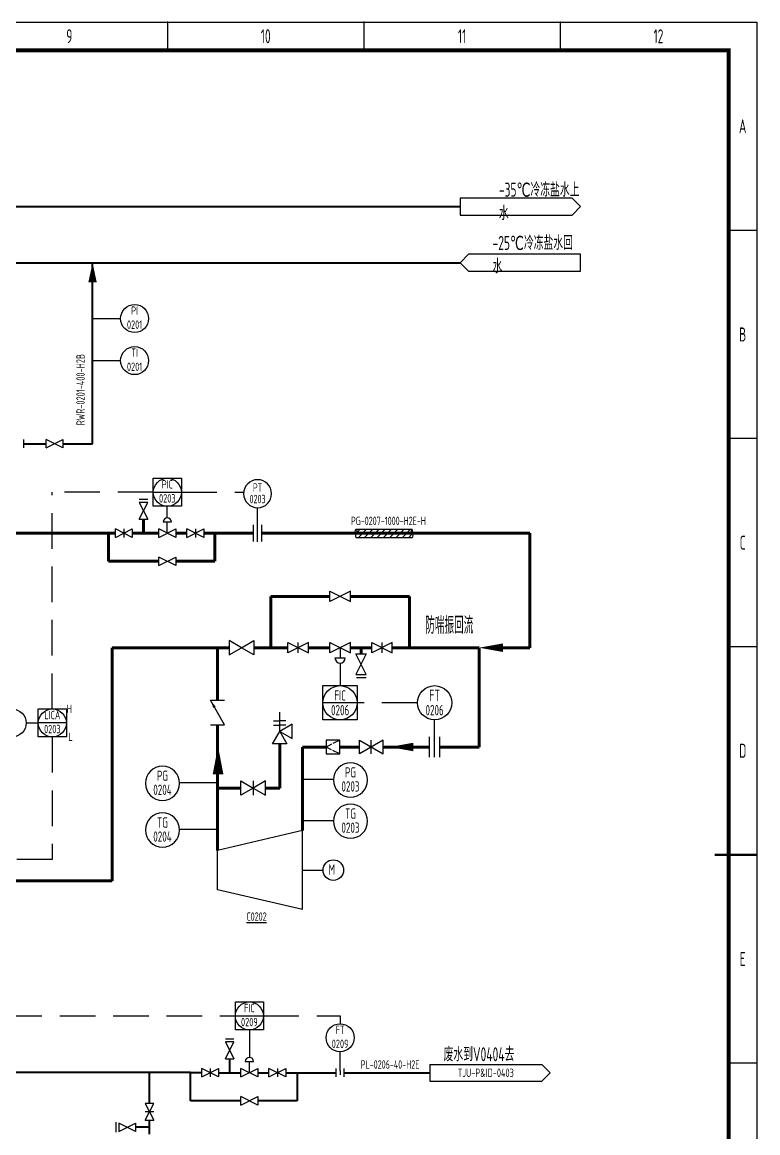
# Model space of a CAD drawing. Header units: millimetres. Extents: x 453 to 7190, y 523 to 4294.
# Drawn here: x 2763.6 to 3026.1, y 2309 to 2705.2 of the extents above; entities that cross this region are included whole.
import ezdxf
from ezdxf.enums import TextEntityAlignment as Align

# ---------------------------------------------------------------- set-up
doc = ezdxf.new("R2010")
doc.units = ezdxf.units.MM
doc.linetypes.add('DASHED', pattern=[19.05, 12.7, -6.35])
for name, color, linetype, lineweight in [('01-主物流线-粗实线', 134, 'Continuous', 80), ('01-文本 @ 1', 7, 'Continuous', 25), ('02-次要物流线-中粗线', 30, 'Continuous', 40), ('02-辅助物流线-中粗线', 30, 'Continuous', 40), ('05-公用工程-冷却水与回水', 55, 'Continuous', 40), ('05-图框与标题栏', 7, 'Continuous', 25), ('07-箭头', 7, 'Continuous', 25), ('08-进出物流标志', 7, 'Continuous', 25), ('09-文本', 7, 'Continuous', 25), ('10-流股接续标志', 7, 'Continuous', 25), ('10-阀门', 102, 'Continuous', 25), ('11-文本', 7, 'Continuous', 25), ('11-管道组合号', 50, 'Continuous', 15), ('12-仪表', 190, 'Continuous', 25), ('12-信号线', 226, 'DASHED', 25), ('13-电动气动信号线', 226, 'DASHED', 25), ('14-箭头', 7, 'Continuous', 25), ('15-仪表', 190, 'Continuous', 25), ('15-文本', 7, 'Continuous', 15), ('15-文本 @ 1', 7, 'Continuous', 15), ('16-阀门与管件', 102, 'Continuous', 25), ('9-文本', 7, 'Continuous', 15), ('A主物流', 134, 'Continuous', 80), ('A仪表', 190, 'Continuous', 25), ('A控制线', 226, 'DASHED', 25), ('A设备轮廓', 7, 'Continuous', 25)]:
    doc.layers.add(name, color=color, linetype=linetype, lineweight=lineweight)
doc.layers.add('TITLE', color=7, linetype='Continuous')
doc.styles.add('3-gbcbig', font='gbenor.shx', dxfattribs={"width": 0.7, "height": 3, "bigfont": 'gbcbig.shx'})
doc.styles.add('5-gbcbig', font='gbenor.shx', dxfattribs={"width": 0.7, "height": 5, "bigfont": 'gbcbig.shx'})
doc.styles.add('EQ55', font='gbenor.shx', dxfattribs={"width": 0.75, "height": 5, "bigfont": 'gbcbig.shx'})
doc.styles.add('卷心菜', font='gbenor.shx', dxfattribs={"width": 0.75, "bigfont": 'gbcbig.shx'})
doc.styles.add('头号烷家', font='gbenor.shx', dxfattribs={"width": 0.75, "height": 3, "bigfont": 'gbcbig.shx'})
doc.styles.add('工程字', font='gbenor.shx', dxfattribs={"bigfont": 'gbcbig.shx'})

# ---------------------------------------------------------------- blocks, each defined once
blk = doc.blocks.new('就地安装仪表')
at = {"layer": '12-仪表', "ltscale": 0.25}
blk.add_circle((0, -5), 5, dxfattribs=at)
at = {"layer": '15-文本', "style": '工程字', "width": 0.75}
blk.add_attdef('仪表名称', text='', height=3, dxfattribs=at).set_placement((0, -4.29), align=Align.CENTER)
blk.add_attdef('仪表编号', text='', height=3, dxfattribs=at).set_placement((0, -5.39), align=Align.TOP_CENTER)
blk = doc.blocks.new('*U170')
at = {"layer": '10-阀门'}
ref = blk.add_blockref('就地安装仪表', (2847.56, 2541.97), dxfattribs=dict(at, xscale=-1))
ref.add_attrib('仪表名称', 'PT', dxfattribs={"layer": '15-文本 @ 1', "height": 3, "style": '工程字', "width": 0.75}).set_placement((2847.56, 2537.69), align=Align.CENTER)
ref.add_attrib('仪表编号', '0203', dxfattribs={"layer": '15-文本 @ 1', "height": 3, "style": '工程字', "width": 0.75}).set_placement((2847.56, 2536.58), align=Align.TOP_CENTER)
blk = doc.blocks.new('*U200')
at = {"layer": '13-电动气动信号线'}
ref = blk.add_blockref('就地安装仪表', (2880.71, 2440.98), dxfattribs=dict(at, xscale=-1.22131819118647, yscale=1.22131819118647, zscale=1.22131819118647))
ref.add_attrib('仪表名称', 'PG', dxfattribs={"layer": '15-文本 @ 1', "height": 3.664, "style": '工程字', "width": 0.75}).set_placement((2880.71, 2435.75), align=Align.CENTER)
ref.add_attrib('仪表编号', '0203', dxfattribs={"layer": '15-文本 @ 1', "height": 3.664, "style": '工程字', "width": 0.75}).set_placement((2880.71, 2434.4), align=Align.TOP_CENTER)
blk = doc.blocks.new('*U201')
at = {"layer": '13-电动气动信号线'}
ref = blk.add_blockref('就地安装仪表', (2813.62, 2439.79), dxfattribs=dict(at, xscale=-1.22131819118647, yscale=1.22131819118647, zscale=1.22131819118647))
ref.add_attrib('仪表名称', 'PG', dxfattribs={"layer": '15-文本 @ 1', "height": 3.664, "style": '工程字', "width": 0.75}).set_placement((2813.62, 2434.56), align=Align.CENTER)
ref.add_attrib('仪表编号', '0204', dxfattribs={"layer": '15-文本 @ 1', "height": 3.664, "style": '工程字', "width": 0.75}).set_placement((2813.62, 2433.2), align=Align.TOP_CENTER)
blk = doc.blocks.new('*U202')
at = {"layer": '13-电动气动信号线'}
ref = blk.add_blockref('就地安装仪表', (2880.71, 2426.28), dxfattribs=dict(at, xscale=-1.22131819118647, yscale=1.22131819118647, zscale=1.22131819118647))
ref.add_attrib('仪表名称', 'TG', dxfattribs={"layer": '15-文本 @ 1', "height": 3.664, "style": '工程字', "width": 0.75}).set_placement((2880.71, 2421.04), align=Align.CENTER)
ref.add_attrib('仪表编号', '0203', dxfattribs={"layer": '15-文本 @ 1', "height": 3.664, "style": '工程字', "width": 0.75}).set_placement((2880.71, 2419.69), align=Align.TOP_CENTER)
blk = doc.blocks.new('*U203')
at = {"layer": '13-电动气动信号线'}
ref = blk.add_blockref('就地安装仪表', (2813.62, 2423.11), dxfattribs=dict(at, xscale=-1.22131819118647, yscale=1.22131819118647, zscale=1.22131819118647))
ref.add_attrib('仪表名称', 'TG', dxfattribs={"layer": '15-文本 @ 1', "height": 3.664, "style": '工程字', "width": 0.75}).set_placement((2813.62, 2417.87), align=Align.CENTER)
ref.add_attrib('仪表编号', '0204', dxfattribs={"layer": '15-文本 @ 1', "height": 3.664, "style": '工程字', "width": 0.75}).set_placement((2813.62, 2416.52), align=Align.TOP_CENTER)
blk = doc.blocks.new('箭头')
at = {"layer": '07-箭头'}
blk.add_lwpolyline([(0, 0, 0, 2.5, 0), (-7, 0, 2.5, 2.5, 0)], format="xyseb", dxfattribs=at)
blk = doc.blocks.new('管道组合号')
at = {"layer": '11-管道组合号', "style": '头号烷家', "width": 0.75}
blk.add_attdef('管道组合号', (-4.3, 3.13), '', height=3, dxfattribs=at)

msp = doc.modelspace()

# ---------------------------------------------------------------- linework, layer by layer
msp.add_line((2764.06, 2556.31), (2764.06, 2553.31))
for points in [[(2833.42, 2436.9, 3.76, 0, 0), (2833.42, 2446.67, 0, 0, 0)], [(2833.48, 2436.9, 3.76, 0, 0), (2833.48, 2446.67, 0, 0, 0)]]:
    msp.add_lwpolyline(points, format="xyseb")
at = {"layer": '01-主物流线-粗实线'}
for p, q in [((2806.84, 2522.89), (2806.84, 2527.89)), ((2796.84, 2522.89), (2708.94, 2522.89)), ((2794.35, 2522.89), (2794.35, 2512.89)), ((2802.84, 2522.89), (2812.35, 2522.89)), ((2818.35, 2522.89), (2822.35, 2522.89)), ((2828.35, 2522.89), (2832.35, 2522.89)), ((2832.35, 2522.89), (2846.06, 2522.89)), ((2832.35, 2522.89), (2832.35, 2512.89)), ((2849.06, 2522.89), (2944.69, 2522.89)), ((2944.69, 2482.05), (2944.69, 2522.89)), ((2794.35, 2512.89), (2812.35, 2512.89)), ((2832.35, 2512.89), (2818.35, 2512.89)), ((2833.24, 2482.05), (2795.69, 2482.05)), ((2795.69, 2482.05), (2795.69, 2398.94)), ((2841.87, 2482.06), (2841.83, 2482.06)), ((2846.41, 2482.06), (2846.26, 2482.06)), ((2892, 2482.06), (2891.96, 2482.06)), ((2935.15, 2482.05), (2944.69, 2482.05)), ((2795.69, 2398.94), (2729.08, 2398.94))]:
    msp.add_line(p, q, dxfattribs=at)
at = {"layer": '02-次要物流线-中粗线'}
for p, q in [((2837.63, 2330.43), (2837.63, 2335.43)), ((2827.63, 2330.43), (2823.63, 2330.43)), ((2823.63, 2320.43), (2823.63, 2330.43)), ((2833.63, 2330.43), (2841.63, 2330.43)), ((2847.63, 2330.43), (2851.63, 2330.43)), ((2857.63, 2330.38), (2875.51, 2330.38)), ((2861.63, 2330.38), (2861.63, 2320.43)), ((2878.51, 2330.43), (2909, 2330.43)), ((2841.63, 2320.43), (2823.63, 2320.43)), ((2861.63, 2320.43), (2847.63, 2320.43))]:
    msp.add_line(p, q, dxfattribs=at)
at = {"layer": '02-辅助物流线-中粗线'}
for p, q in [((2823.63, 2330.48), (2757.82, 2330.48)), ((2808.99, 2319.5), (2808.99, 2330.43)), ((2808.99, 2308.5), (2808.99, 2313.5)), ((2808.99, 2311), (2803.99, 2311))]:
    msp.add_line(p, q, dxfattribs=at)
at = {"layer": '05-公用工程-冷却水与回水', "lineweight": 40}
for p, q in [((2311.2, 2639.37), (2919.8, 2639.37)), ((2311.2, 2619.37), (2919.8, 2619.37))]:
    msp.add_line(p, q, dxfattribs=at)
at = {"layer": '05-公用工程-冷却水与回水'}
for p, q in [((2788.67, 2554.81), (2788.67, 2619.37)), ((2764.06, 2554.81), (2772.06, 2554.81)), ((2778.06, 2554.81), (2788.67, 2554.81))]:
    msp.add_line(p, q, dxfattribs=at)
at = {"layer": '05-图框与标题栏'}
for p, q in [((2815.42, 2705.16), (2815.42, 2695.16)), ((2885.5, 2705.16), (2885.5, 2695.16)), ((2955.58, 2705.16), (2955.58, 2695.16)), ((3025.67, 2630.91), (3015.67, 2630.91)), ((3025.67, 2556.66), (3015.67, 2556.66)), ((3025.67, 2482.41), (3015.67, 2482.41)), ((3025.67, 2333.91), (3015.67, 2333.91))]:
    msp.add_line(p, q, dxfattribs=at)
at = {"layer": '05-图框与标题栏', "const_width": 1.4}
msp.add_lwpolyline([(2209.67, 2695.16), (2209.67, 2121.16), (3015.67, 2121.16), (3015.67, 2695.16)], close=True, dxfattribs=at)
at = {"layer": '05-图框与标题栏', "const_width": 0.8}
msp.add_lwpolyline([(3025.67, 2408.16), (3010.67, 2408.16)], dxfattribs=at)
at = {"layer": '05-图框与标题栏'}
for p in [(2815.42, 2705.16), (2815.42, 2705.16), (2815.42, 2705.16), (2885.5, 2705.16), (2885.5, 2705.16), (2885.5, 2705.16), (2955.58, 2705.16), (2955.58, 2705.16), (2955.58, 2705.16), (3025.67, 2630.91), (3025.67, 2556.66), (3025.67, 2482.41), (3025.67, 2408.16), (3025.67, 2333.91)]:
    msp.add_point(p, dxfattribs=at)
at = {"layer": '08-进出物流标志'}
for p, q in [((2909, 2333.43), (2949, 2333.43)), ((2909, 2333.43), (2909, 2327.43)), ((2952, 2330.43), (2949, 2333.43)), ((2952, 2330.43), (2949, 2327.43)), ((2909, 2327.43), (2949, 2327.43))]:
    msp.add_line(p, q, dxfattribs=at)
at = {"layer": '10-流股接续标志'}
for p, q in [((2959.8, 2642.37), (2919.8, 2642.37)), ((2919.8, 2642.37), (2919.8, 2636.37)), ((2962.8, 2639.37), (2959.8, 2642.37)), ((2959.8, 2636.37), (2962.8, 2639.37)), ((2919.8, 2636.37), (2959.8, 2636.37)), ((2922.8, 2622.37), (2919.8, 2619.37)), ((2919.8, 2619.37), (2922.8, 2616.37)), ((2962.8, 2622.37), (2922.8, 2622.37)), ((2962.8, 2616.37), (2962.8, 2622.37)), ((2922.8, 2616.37), (2962.8, 2616.37))]:
    msp.add_line(p, q, dxfattribs=at)
at = {"layer": '10-阀门'}
for p, q in [((2880.67, 2502.2), (2873.34, 2498.54)), ((2873.34, 2498.54), (2873.34, 2502.2)), ((2873.34, 2502.2), (2880.67, 2498.54)), ((2880.67, 2498.54), (2880.67, 2502.2)), ((2865.69, 2483.88), (2858.36, 2480.22)), ((2858.36, 2480.22), (2858.36, 2483.88)), ((2858.36, 2483.88), (2865.69, 2480.22)), ((2862.03, 2480.22), (2862.03, 2483.88)), ((2865.69, 2480.22), (2865.69, 2483.88)), ((2873.34, 2483.88), (2880.67, 2480.22)), ((2880.67, 2483.88), (2873.34, 2480.22)), ((2873.34, 2480.22), (2873.34, 2483.88)), ((2880.67, 2480.22), (2880.67, 2483.88)), ((2888.31, 2483.88), (2895.64, 2480.22)), ((2895.64, 2483.88), (2888.31, 2480.22)), ((2888.31, 2480.22), (2888.31, 2483.88)), ((2891.98, 2480.22), (2891.98, 2483.88)), ((2895.64, 2480.22), (2895.64, 2483.88)), ((2877, 2482.05), (2877, 2478.38)), ((2886.31, 2479.86), (2882.64, 2472.54)), ((2886.31, 2472.54), (2882.64, 2479.86)), ((2882.64, 2479.86), (2886.31, 2479.86)), ((2875.17, 2478.38), (2878.83, 2478.38)), ((2882.64, 2472.54), (2886.31, 2472.54)), ((2855.48, 2452.17), (2855.48, 2459.05)), ((2853.27, 2456), (2855.48, 2456)), ((2853.27, 2454.4), (2855.48, 2454.4)), ((2857.69, 2456), (2855.48, 2456)), ((2857.69, 2454.4), (2855.48, 2454.4)), ((2876.91, 2449.07), (2872.02, 2449.07)), ((2872.02, 2449.07), (2872.02, 2444.19)), ((2876.91, 2449.07), (2874.46, 2447.85)), ((2876.91, 2444.19), (2876.91, 2449.07)), ((2892.35, 2449.07), (2883.89, 2444.19)), ((2883.89, 2444.19), (2883.89, 2449.07)), ((2883.89, 2449.07), (2892.35, 2444.19)), ((2888.12, 2444.19), (2888.12, 2449.07)), ((2892.35, 2444.19), (2892.35, 2449.07)), ((2873.97, 2447.6), (2872.02, 2446.63)), ((2873.97, 2445.65), (2872.02, 2446.63)), ((2872.02, 2444.19), (2876.91, 2444.19)), ((2876.91, 2444.19), (2874.46, 2445.41)), ((2845.98, 2434.54), (2845.98, 2429.45))]:
    msp.add_line(p, q, dxfattribs=at)
for points in [[(2837.44, 2479.5), (2841.85, 2482.05), (2837.44, 2484.59)], [(2846.26, 2479.5), (2841.85, 2482.05), (2846.26, 2484.59)], [(2852.93, 2447.76), (2855.48, 2452.17), (2858.02, 2447.76)], [(2859.89, 2454.72), (2855.48, 2452.17), (2859.89, 2449.63)], [(2841.57, 2434.54), (2845.98, 2431.99), (2841.57, 2429.45)], [(2850.38, 2434.54), (2845.98, 2431.99), (2850.38, 2429.45)]]:
    msp.add_lwpolyline(points, close=True, dxfattribs=at)
msp.add_lwpolyline([(2832.18, 2460.8, 0.977, 0, 0), (2830.7, 2463.37, 0, 0, 0)], format="xyseb", dxfattribs=at)
for points in [[(2833.24, 2458.96), (2830.7, 2463.37), (2835.79, 2463.37)], [(2830.7, 2454.55), (2835.79, 2454.55), (2833.24, 2458.96)]]:
    msp.add_lwpolyline(points, dxfattribs=at)
msp.add_arc((2877, 2478.38), 1.83, 180, 0, dxfattribs=at)
at = {"layer": '11-文本'}
for p, q in [((2882.68, 2524.28), (2902.68, 2524.28)), ((2883.06, 2523.19), (2884.16, 2524.28)), ((2883.4, 2521.28), (2886.4, 2524.28)), ((2885.65, 2521.28), (2888.65, 2524.28)), ((2887.89, 2521.28), (2890.89, 2524.28)), ((2890.14, 2521.28), (2893.14, 2524.28)), ((2892.38, 2521.28), (2895.38, 2524.28)), ((2894.63, 2521.28), (2897.63, 2524.28)), ((2896.87, 2521.28), (2899.87, 2524.28)), ((2899.12, 2521.28), (2902.12, 2524.28)), ((2902.68, 2521.28), (2882.68, 2521.28)), ((2901.36, 2521.28), (2902.64, 2522.57))]:
    msp.add_line(p, q, dxfattribs=at)
for centre, radius, start, end in [((2883.82, 2523.31), 1.5, 139.5631, 215.9037), ((2901.59, 2523.45), 1.37, 319.9929, 37.2624)]:
    msp.add_arc(centre, radius, start, end, dxfattribs=at)
msp.add_spline([(2882.68, 2524.28), (2883.04, 2523.13), (2882.5, 2522.19), (2882.68, 2521.28)], degree=3, dxfattribs=at)
msp.add_open_spline([(2902.68, 2524.28), (2902.33, 2523.81), (2902.16, 2522.89), (2903.14, 2522.17), (2902.85, 2521.46), (2902.68, 2521.28)], degree=3, knots=[0, 0, 0, 0, 1.367527, 2.619727, 3.553416, 3.553416, 3.553416, 3.553416], dxfattribs=at)
at = {"layer": '12-仪表'}
for p, q in [((2815.35, 2528.39), (2815.35, 2532.49)), ((2847.56, 2519.83), (2847.56, 2531.97)), ((2846.06, 2519.89), (2846.06, 2525.89)), ((2849.06, 2519.89), (2849.06, 2525.89)), ((2877, 2476.55), (2877, 2468.51)), ((2844.63, 2345.7), (2844.63, 2335.93))]:
    msp.add_line(p, q, dxfattribs=at)
at = {"layer": '12-信号线'}
for p, q in [((2849.63, 2350.7), (2877.01, 2350.7)), ((2877.01, 2350.7), (2877.01, 2347.93))]:
    msp.add_line(p, q, dxfattribs=at)
at = {"layer": '13-电动气动信号线'}
for p, q in [((2774.31, 2460.2), (2774.31, 2537.49)), ((2810.35, 2537.49), (2774.31, 2537.49)), ((2820.35, 2537.49), (2842.59, 2537.52)), ((2774.31, 2450.2), (2774.31, 2406.55)), ((2774.31, 2406.55), (2586.17, 2406.55)), ((2738.86, 2350.7), (2839.63, 2350.7))]:
    msp.add_line(p, q, dxfattribs=at)
at = {"layer": '14-箭头'}
msp.add_lwpolyline([(2788.67, 2619.37, 0, 3, 0), (2788.67, 2612.37, 3, 3, 0)], format="xyseb", dxfattribs=at)
at = {"layer": '15-仪表'}
for p, q in [((2788.67, 2599.45), (2798.67, 2599.45)), ((2788.67, 2584.45), (2798.67, 2584.45)), ((2810.35, 2537.49), (2810.35, 2542.49)), ((2810.35, 2542.49), (2820.35, 2542.49)), ((2820.35, 2542.49), (2820.35, 2532.49)), ((2810.35, 2532.49), (2810.35, 2537.49)), ((2810.35, 2537.49), (2820.35, 2537.49)), ((2820.35, 2532.49), (2810.35, 2532.49)), ((2769.31, 2450.2), (2769.31, 2460.2)), ((2769.31, 2460.2), (2779.31, 2460.2)), ((2779.31, 2460.2), (2779.31, 2450.2)), ((2764.97, 2455.2), (2769.31, 2455.2)), ((2779.31, 2455.2), (2769.31, 2455.2)), ((2779.31, 2450.2), (2769.31, 2450.2)), ((2839.63, 2355.7), (2849.63, 2355.7)), ((2839.63, 2350.7), (2839.63, 2355.7)), ((2849.63, 2355.7), (2849.63, 2345.7)), ((2839.63, 2345.7), (2839.63, 2350.7)), ((2839.63, 2350.7), (2849.63, 2350.7)), ((2849.63, 2345.7), (2839.63, 2345.7)), ((2877.01, 2331.18), (2877.01, 2337.93))]:
    msp.add_line(p, q, dxfattribs=at)
for centre in [(2803.67, 2599.45), (2803.67, 2584.45), (2815.35, 2537.49), (2759.97, 2455.2), (2774.31, 2455.2), (2844.63, 2350.7), (2877.01, 2342.93)]:
    msp.add_circle(centre, 5, dxfattribs=at)
at = {"layer": '16-阀门与管件'}
for p, q in [((2772.06, 2553.31), (2772.06, 2556.31)), ((2772.06, 2553.31), (2778.06, 2556.31)), ((2778.06, 2553.31), (2772.06, 2556.31)), ((2778.06, 2556.31), (2778.06, 2553.31)), ((2808.34, 2534.89), (2805.34, 2534.89)), ((2808.34, 2533.89), (2805.34, 2533.89)), ((2805.34, 2533.89), (2808.34, 2527.89)), ((2805.34, 2527.89), (2808.34, 2533.89)), ((2805.34, 2527.89), (2808.34, 2527.89)), ((2796.84, 2521.39), (2796.84, 2524.39)), ((2796.84, 2521.39), (2802.84, 2524.39)), ((2802.84, 2521.39), (2796.84, 2524.39)), ((2799.84, 2524.39), (2799.84, 2521.39)), ((2802.84, 2524.39), (2802.84, 2521.39)), ((2812.35, 2521.39), (2812.35, 2524.39)), ((2812.35, 2521.39), (2818.35, 2524.39)), ((2818.35, 2521.39), (2812.35, 2524.39)), ((2813.85, 2526.89), (2816.85, 2526.89)), ((2815.35, 2522.89), (2815.35, 2526.89)), ((2818.35, 2524.39), (2818.35, 2521.39)), ((2822.35, 2521.39), (2822.35, 2524.39)), ((2822.35, 2521.39), (2828.35, 2524.39)), ((2828.35, 2521.39), (2822.35, 2524.39)), ((2825.35, 2524.39), (2825.35, 2521.39)), ((2828.35, 2524.39), (2828.35, 2521.39)), ((2812.35, 2511.39), (2812.35, 2514.39)), ((2812.35, 2511.39), (2818.35, 2514.39)), ((2818.35, 2511.39), (2812.35, 2514.39)), ((2818.35, 2514.39), (2818.35, 2511.39)), ((2882.8, 2471.45), (2886.26, 2471.45)), ((2839.13, 2342.43), (2836.13, 2342.43)), ((2839.13, 2341.43), (2836.13, 2341.43)), ((2836.13, 2341.43), (2839.13, 2335.43)), ((2836.13, 2335.43), (2839.13, 2341.43)), ((2836.13, 2335.43), (2839.13, 2335.43)), ((2843.13, 2334.43), (2846.13, 2334.43)), ((2844.63, 2330.43), (2844.63, 2334.43)), ((2827.63, 2328.93), (2827.63, 2331.93)), ((2827.63, 2328.93), (2833.63, 2331.93)), ((2833.63, 2328.93), (2827.63, 2331.93)), ((2830.63, 2331.93), (2830.63, 2328.93)), ((2833.63, 2331.93), (2833.63, 2328.93)), ((2841.63, 2328.93), (2841.63, 2331.93)), ((2841.63, 2328.93), (2847.63, 2331.93)), ((2847.63, 2328.93), (2841.63, 2331.93)), ((2847.63, 2331.93), (2847.63, 2328.93)), ((2851.63, 2328.93), (2851.63, 2331.93)), ((2851.63, 2328.93), (2857.63, 2331.93)), ((2857.63, 2328.93), (2851.63, 2331.93)), ((2854.63, 2331.93), (2854.63, 2328.93)), ((2857.63, 2331.93), (2857.63, 2328.93)), ((2875.51, 2331.93), (2875.51, 2328.93)), ((2877.01, 2331.18), (2877.01, 2329.68)), ((2878.51, 2328.93), (2878.51, 2331.93)), ((2841.63, 2318.93), (2841.63, 2321.93)), ((2841.63, 2318.93), (2847.63, 2321.93)), ((2847.63, 2318.93), (2841.63, 2321.93)), ((2847.63, 2321.93), (2847.63, 2318.93)), ((2807.49, 2313.5), (2810.49, 2319.5)), ((2810.49, 2319.5), (2807.49, 2319.5)), ((2807.49, 2319.5), (2810.49, 2313.5)), ((2810.49, 2316.5), (2807.49, 2316.5)), ((2807.49, 2313.5), (2810.49, 2313.5)), ((2796.99, 2312.76), (2796.99, 2309.3)), ((2803.99, 2309.5), (2797.99, 2312.5)), ((2797.99, 2312.5), (2797.99, 2309.5)), ((2797.99, 2309.5), (2803.99, 2312.5)), ((2803.99, 2312.5), (2803.99, 2309.5))]:
    msp.add_line(p, q, dxfattribs=at)
for centre in [(2815.35, 2526.89), (2844.63, 2334.43)]:
    msp.add_arc(centre, 1.5, 0, 180, dxfattribs=at)
at = {"layer": 'A主物流'}
for p, q in [((2873.34, 2500.37), (2852.26, 2500.37)), ((2852.26, 2482.05), (2852.26, 2500.37)), ((2901.75, 2500.37), (2880.67, 2500.37)), ((2901.75, 2482.05), (2901.75, 2500.37)), ((2833.24, 2482.05), (2833.24, 2463.37)), ((2837.44, 2482.05), (2833.42, 2482.05)), ((2846.26, 2482.05), (2858.36, 2482.05)), ((2849.17, 2482.05), (2846.26, 2482.05)), ((2873.34, 2482.05), (2865.69, 2482.05)), ((2888.31, 2482.05), (2880.67, 2482.05)), ((2884.48, 2479.86), (2884.48, 2482.05)), ((2905.14, 2482.05), (2895.64, 2482.05)), ((2905.14, 2482.05), (2926.6, 2482.05)), ((2926.6, 2482.05), (2926.6, 2446.63)), ((2833.24, 2409.74), (2833.24, 2454.55)), ((2855.48, 2431.99), (2855.48, 2447.76)), ((2863.58, 2446.63), (2863.58, 2435.27)), ((2863.58, 2446.63), (2872.02, 2446.63)), ((2863.84, 2446.63), (2872.02, 2446.63)), ((2876.91, 2446.63), (2877.27, 2446.63)), ((2876.91, 2446.63), (2883.89, 2446.63)), ((2863.58, 2435.27), (2863.58, 2416.8)), ((2833.24, 2431.99), (2841.57, 2431.99)), ((2850.38, 2431.99), (2855.48, 2431.99))]:
    msp.add_line(p, q, dxfattribs=at)
at = {"layer": 'A主物流', "lineweight": 80, "ltscale": 0.5}
for p, q in [((2892.35, 2446.63), (2908.91, 2446.63)), ((2912.57, 2446.63), (2926.6, 2446.63))]:
    msp.add_line(p, q, dxfattribs=at)
at = {"layer": 'A仪表'}
for p, q in [((2883.11, 2462.4), (2870.9, 2462.4)), ((2910.74, 2442.96), (2910.74, 2456.3)), ((2908.91, 2442.96), (2908.91, 2450.29)), ((2912.57, 2442.96), (2912.57, 2450.29)), ((2819.72, 2433.96), (2833.24, 2433.96)), ((2863.58, 2435.15), (2874.6, 2435.15)), ((2863.58, 2420.44), (2874.6, 2420.44)), ((2819.72, 2417.27), (2833.24, 2417.27))]:
    msp.add_line(p, q, dxfattribs=at)
msp.add_lwpolyline([(2883.11, 2456.3), (2870.9, 2456.3), (2870.89, 2468.51), (2883.1, 2468.51)], close=True, dxfattribs=at)
for centre in [(2877, 2462.4), (2910.74, 2462.4)]:
    msp.add_circle(centre, 6.11, dxfattribs=at)
at = {"layer": 'A控制线'}
msp.add_line((2904.63, 2462.4), (2883.11, 2462.4), dxfattribs=at)
at = {"layer": 'A设备轮廓'}
for p, q in [((2863.58, 2416.8), (2833.24, 2409.74)), ((2863.58, 2388.66), (2863.58, 2416.8)), ((2833.24, 2395.73), (2833.24, 2409.74)), ((2863.58, 2402.73), (2870.91, 2402.73)), ((2863.58, 2388.66), (2833.24, 2395.73))]:
    msp.add_line(p, q, dxfattribs=at)
msp.add_circle((2874.58, 2402.73), 3.66, dxfattribs=at)
at = {"layer": 'TITLE'}
for p, q in [((2184.67, 2705.16), (3025.67, 2705.16)), ((3025.67, 2705.16), (3025.67, 2111.16))]:
    msp.add_line(p, q, dxfattribs=at)
msp.add_lwpolyline([(2184.67, 2705.16), (3025.67, 2705.16), (3025.67, 2111.16), (2184.67, 2111.16)], close=True, dxfattribs=at)

# ---------------------------------------------------------------- block references
at = {"layer": '01-主物流线-粗实线'}
for name in ['*U170', '*U200', '*U201', '*U202', '*U203']:
    msp.add_blockref(name, (0, 0), dxfattribs=at)
at = {"layer": '11-管道组合号'}
for p, values in [((2885.18, 2522.66), {'管道组合号': 'PG-0207-1000-H2E-H'}), ((2888.65, 2328.75), {'管道组合号': 'PL-0206-40-H2E'})]:
    msp.add_blockref('管道组合号', p, dxfattribs=at).add_auto_attribs(values)
at = {"layer": '13-电动气动信号线', "xscale": -1.22131819118647, "yscale": 1.22131819118647, "zscale": 1.22131819118647}
for p in [(2926.6, 2482.05), (2894.63, 2446.63)]:
    msp.add_blockref('箭头', p, dxfattribs=at)

# ---------------------------------------------------------------- texts
at = {"char_height": 3, "width": 6.4536, "attachment_point": 3, "style": '3-gbcbig'}
for s, insert in [('H', (2781.34, 2461.74)), ('L', (2781.62, 2451.79))]:
    msp.add_mtext(s, dxfattribs=dict(at, insert=insert))
at = {"layer": '01-文本 @ 1', "insert": (2847.2, 2386.15), "char_height": 3, "attachment_point": 5, "style": 'EQ55'}
msp.add_mtext_dynamic_manual_height_columns('{\\LC0202}', width=28.0799, gutter_width=25, heights=[2.5], dxfattribs=at)
at = {"layer": '05-图框与标题栏', "char_height": 5, "attachment_point": 5, "style": '5-gbcbig'}
for s, width, insert in [('9', 70.0833, (2780.37, 2700.16)), ('10', 70.0833, (2850.46, 2700.16)), ('11', 70.0833, (2920.54, 2700.16)), ('12', 70.0833, (2990.62, 2700.16)), ('A', 10, (3020.67, 2668.03)), ('B', 10, (3020.67, 2593.78)), ('C', 10, (3020.67, 2519.53)), ('D', 10, (3020.67, 2445.28)), ('E', 10, (3020.67, 2371.03))]:
    msp.add_mtext_dynamic_manual_height_columns(s, width=width, gutter_width=25, heights=[0], dxfattribs=dict(at, insert=insert))
at = {"layer": '09-文本'}
for s, insert, char_height, attachment_point, style in [('废水到V0404去', (2939.2, 2337.01), 5, 6, '5-gbcbig'), ('TJU-P&ID-0403', (2929, 2330.43), 3, 5, '3-gbcbig')]:
    msp.add_mtext_dynamic_manual_height_columns(s, width=40, gutter_width=12.5, heights=[0], dxfattribs=dict(at, insert=insert, char_height=char_height, attachment_point=attachment_point, style=style))
at = {"layer": '11-文本', "char_height": 5, "attachment_point": 1, "style": '5-gbcbig'}
for s, insert in [('-35℃冷冻盐水上水', (2933.67, 2647.92)), ('-25℃冷冻盐水回水', (2931.4, 2628.94))]:
    msp.add_mtext_dynamic_manual_height_columns(s, width=29.1659, gutter_width=25, heights=[0], dxfattribs=dict(at, insert=insert))
at = {"layer": '11-管道组合号', "insert": (2785.88, 2561.39), "char_height": 3, "attachment_point": 7, "rotation": 90, "style": '3-gbcbig'}
msp.add_mtext_dynamic_manual_height_columns('RWR-0201-400-H2B', width=21.0765, gutter_width=12.5, heights=[0], dxfattribs=at)
at = {"layer": '15-仪表', "ltscale": 10, "char_height": 3, "width": 10, "attachment_point": 5, "style": '3-gbcbig'}
for s, insert in [('{\\C0;PI\\P0201}', (2803.67, 2599.78)), ('{\\C0;TI\\P0201}', (2803.67, 2584.78)), ('{\\C0;PIC\\P0203}', (2815.35, 2537.82)), ('{\\C0;LICA\\P0203}', (2774.32, 2455.53)), ('{\\C0;FIC\\P0209}', (2844.63, 2351.02)), ('{\\C0;FT\\P0209}', (2877.01, 2343.26))]:
    msp.add_mtext(s, dxfattribs=dict(at, insert=insert))
at = {"layer": '9-文本'}
for s, width, gutter_width, heights, insert, char_height, attachment_point, style in [('防喘振回流', 24.224, 30.53, [0], (2924.54, 2493.1), 6.107, 3, '头号烷家'), ('FIC', 13.4345, 18.32, [3.66], (2877.02, 2465.04), 3.664, 5, '卷心菜'), ('FT', 13.4345, 18.32, [0], (2910.74, 2465.04), 4.03, 5, '卷心菜'), ('0206', 13.4345, 18.32, [0], (2877.02, 2459.77), 3.664, 5, '卷心菜'), ('0206', 13.4345, 18.32, [0], (2910.74, 2459.77), 3.664, 5, '卷心菜')]:
    msp.add_mtext_dynamic_manual_height_columns(s, width=width, gutter_width=gutter_width, heights=heights, dxfattribs=dict(at, insert=insert, char_height=char_height, attachment_point=attachment_point, style=style))
at = {"layer": 'A设备轮廓', "insert": (2875.19, 2404.77), "char_height": 3.66, "attachment_point": 3, "style": '卷心菜'}
msp.add_mtext_dynamic_manual_height_columns('M', width=5.1014, gutter_width=18.32, heights=[0], dxfattribs=at)

doc.saveas('drawing.dxf')
